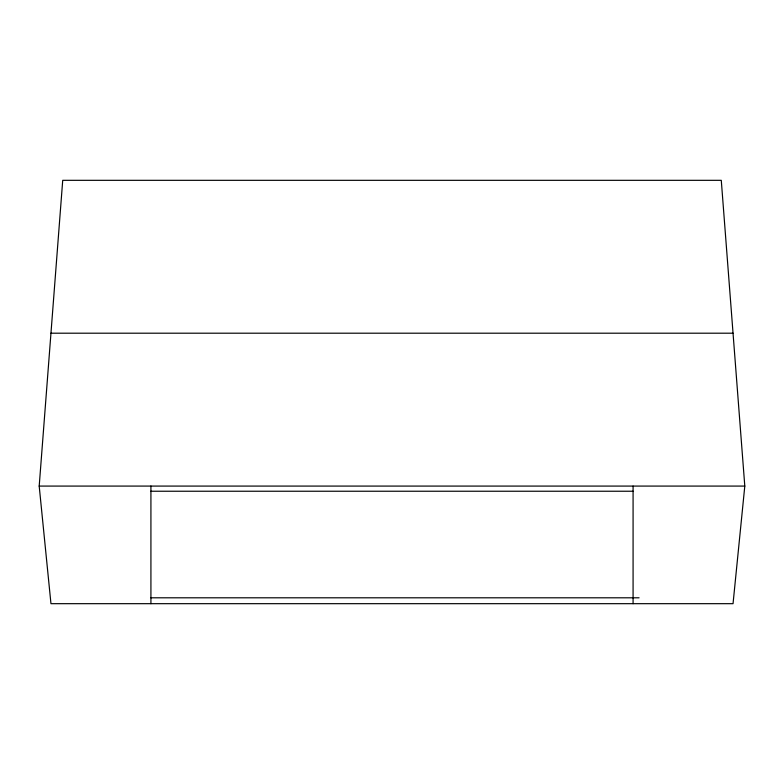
<?xml version="1.0" encoding="UTF-8"?>
<svg xmlns="http://www.w3.org/2000/svg" width="784" height="784" viewBox="0 0 784 784"><rect width="100%" height="100%" fill="white"/><g stroke="black" fill="none" stroke-linecap="round" stroke-linejoin="round"><path stroke-width="1.18" d="M39.2 486.08L62.72 180.32L721.28 180.32L744.8 486.08L733.04 603.68L50.96 603.68L39.2 486.08L744.8 486.08M50.96 333.2L733.04 333.2M150.92 491.235L633.08 491.235M150.92 597.8L639.078 597.8M633.08 486.08L633.08 603.68M150.92 486.031L150.92 603.68"/></g></svg>
